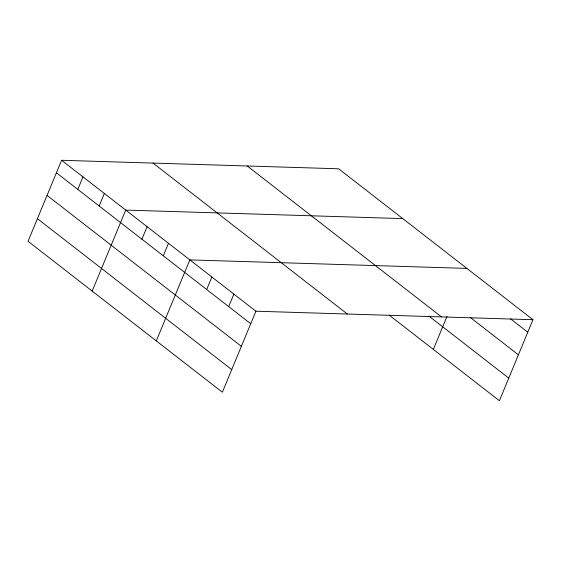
<?xml version="1.0" encoding="UTF-8"?>
<svg xmlns="http://www.w3.org/2000/svg" width="561" height="561" viewBox="0 0 561 561"><rect width="100%" height="100%" fill="white"/><g stroke="black" fill="none" stroke-linecap="round" stroke-linejoin="round"><path stroke-width="0.84" d="M532.95 319.721L338.641 168.791L61.598 160.278L28.05 241.279L222.359 392.209L255.914 311.208L532.95 319.721L499.402 400.722L389.208 315.128M77.797 189.394L82.972 176.883M99.171 205.992L104.353 193.482M92.172 291.089L125.727 210.087L402.763 218.601M141.919 239.196L147.101 226.686M163.293 255.795L168.475 243.292M156.295 340.892L189.849 259.89L466.885 268.403M206.686 289.504L211.869 276.994M228.713 306.608L233.888 294.104M433.33 349.405L447.019 316.362M510.566 318.865L527.768 332.231M470.237 317.414L518.406 354.833M247.219 165.986L441.528 316.909M428.906 316.095L508.764 378.121M153.027 163.09L347.336 314.013M61.598 160.278L255.914 311.208M56.423 172.788L250.732 323.718M47.061 195.389L241.37 346.319M37.412 218.678L231.721 369.601"/></g></svg>
